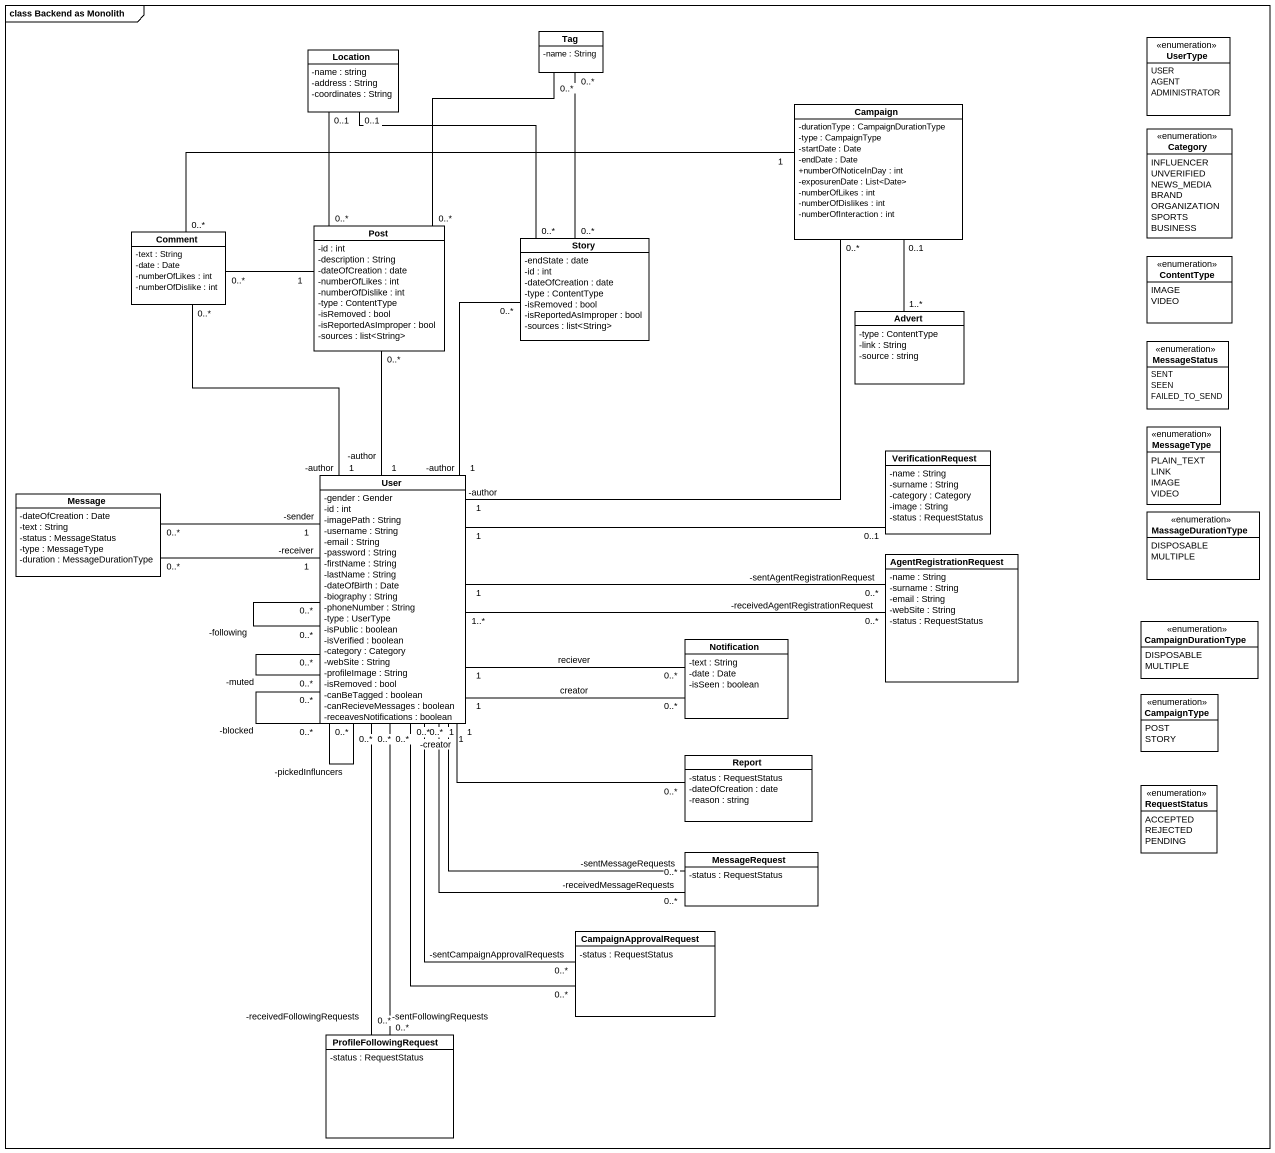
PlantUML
@startuml
mainframe class Backend as Monolith
hide circle
hide empty members
skinparam classAttributeIconSize 0
class Tag {
  -name : String
}
class Location {
  -name : string
  -address : String
  -coordinates : String
}
enum UserType {
  USER
  AGENT
  ADMINISTRATOR
}
class Campaign {
  -durationType : CampaignDurationType
  -type : CampaignType
  -startDate : Date
  -endDate : Date
  +numberOfNoticeInDay : int
  -exposurenDate : List<Date>
  -numberOfLikes : int
  -numberOfDislikes : int
  -numberOfInteraction : int
}
enum Category {
  INFLUENCER
  UNVERIFIED
  NEWS_MEDIA
  BRAND
  ORGANIZATION
  SPORTS
  BUSINESS
}
class Post {
  -id : int
  -description : String
  -dateOfCreation : date
  -numberOfLikes : int
  -numberOfDislike : int
  -type : ContentType
  -isRemoved : bool
  -isReportedAsImproper : bool
  -sources : list<String>
}
class Comment {
  -text : String
  -date : Date
  -numberOfLikes : int
  -numberOfDislike : int
}
class Story {
  -endState : date
  -id : int
  -dateOfCreation : date
  -type : ContentType
  -isRemoved : bool
  -isReportedAsImproper : bool
  -sources : list<String>
}
enum ContentType {
  IMAGE
  VIDEO
}
class Advert {
  -type : ContentType
  -link : String
  -source : string
}
enum MessageStatus {
  SENT
  SEEN
  FAILED_TO_SEND
}
class VerificationRequest {
  -name : String
  -surname : String
  -category : Category
  -image : String
  -status : RequestStatus
}
enum MessageType {
  PLAIN_TEXT
  LINK
  IMAGE
  VIDEO
}
class Message {
  -dateOfCreation : Date
  -text : String
  -status : MessageStatus
  -type : MessageType
  -duration : MessageDurationType
}
class User {
  -gender : Gender
  -id : int
  -imagePath : String
  -username : String
  -email : String
  -password : String
  -firstName : String
  -lastName : String
  -dateOfBirth : Date
  -biography : String
  -phoneNumber : String
  -type : UserType
  -isPublic : boolean
  -isVerified : boolean
  -category : Category
  -webSite : String
  -profileImage : String
  -isRemoved : bool
  -canBeTagged : boolean
  -canRecieveMessages : boolean
  -receavesNotifications : boolean
}
enum MassageDurationType {
  DISPOSABLE
  MULTIPLE
}
class AgentRegistrationRequest {
  -name : String
  -surname : String
  -email : String
  -webSite : String
  -status : RequestStatus
}
class Notification {
  -text : String
  -date : Date
  -isSeen : boolean
}
enum CampaignDurationType {
  DISPOSABLE
  MULTIPLE
}
enum CampaignType {
  POST
  STORY
}
class Report {
  -status : RequestStatus
  -dateOfCreation : date
  -reason : string
}
enum RequestStatus {
  ACCEPTED
  REJECTED
  PENDING
}
class MessageRequest {
  -status : RequestStatus
}
class CampaignApprovalRequest {
  -status : RequestStatus
}
class ProfileFollowingRequest {
  -status : RequestStatus
}
Campaign "1" -left- "0..*" Comment
Campaign "0..1" -- "1..*" Advert
Campaign "0..*" -- "1\n-author" User
Post "0..*" -up- "0..*" Tag
Post "0..*" -up- "0..1" Location
Post "1" -left- "0..*" Comment
Post "0..*" -- "1\n-author" User
Comment "0..*" -- "-author\n1" User
Story "0..*" -up- "0..*" Tag
Story "0..*" -up- "0..1" Location
Message "0..*" -right- "1\n-sender" User
Message "0..*" -right- "1\n-receiver" User
User "1\n-author" -up- "0..*" Story
User "1" -right- "0..1" VerificationRequest
User "0..*" -- "-following\n0..*" User
User "0..*" -- "-muted\n0..*" User
User "0..*" -- "-blocked\n0..*" User
User "0..*" -- "-pickedInfluncers\n0..*" User
User "1" -right- "0..*" Notification : reciever
User "1" -right- "0..*" Notification : creator
User "1" -- "-receivedMessageRequests\n0..*" MessageRequest
User "1" -- "-sentMessageRequests\n0..*" MessageRequest
User "0..*" -- "-sentCampaignApprovalRequests\n0..*" CampaignApprovalRequest
AgentRegistrationRequest "0..*\n-sentAgentRegistrationRequest" -left- "1" User
AgentRegistrationRequest "0..*\n-receivedAgentRegistrationRequest" -left- "1..*" User
Report "0..*" -left- "1\n-creator" User
CampaignApprovalRequest "0..*" -up- "0..*" User
ProfileFollowingRequest "0..*\n-receivedFollowingRequests" -up- "0..*" User
ProfileFollowingRequest "0..*\n-sentFollowingRequests" -up- "0..*" User
@enduml
